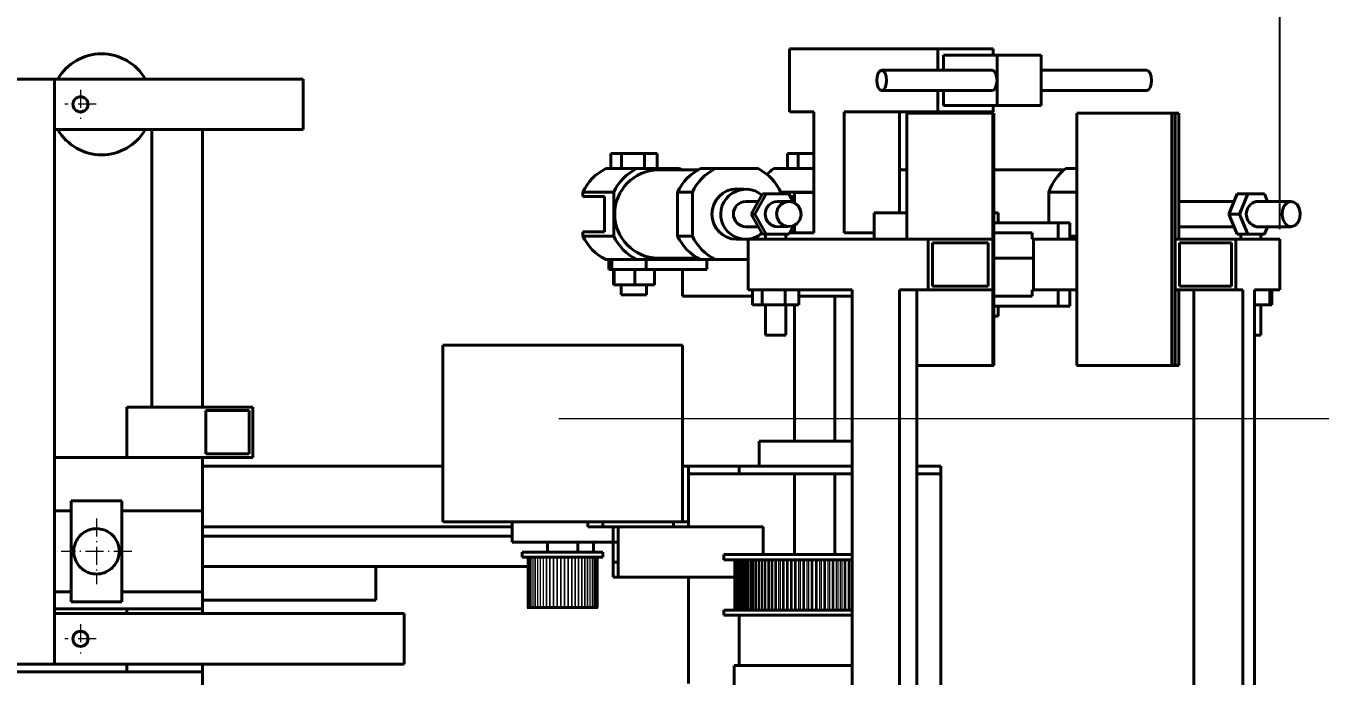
# Model space of a CAD drawing. Header units: millimetres. Extents: x -535 to 3636, y 24 to 870.
# Drawn here: x 1344.5 to 1472.9, y 653.7 to 718.1 of the extents above; entities that cross this region are included whole.
import ezdxf

# ---------------------------------------------------------------- set-up
doc = ezdxf.new("R2010")
doc.units = ezdxf.units.MM
doc.header["$PDMODE"] = 1
doc.header["$PDSIZE"] = -1
doc.linetypes.add('ACAD_ISO10W100', pattern=[18, 12, -3, 0, -3])
doc.styles.get("Standard").update_dxf_attribs({"font": 'times_0.ttf'})
doc.dimstyles.new('ISO-25', dxfattribs={"dimtxt": 2.5, "dimasz": 2.5, "dimexe": 1.25, "dimexo": 0.625, "dimtad": 1, "dimtxsty": 'Standard', "dimcen": 2.5, "dimadec": 0, "dimazin": 0, "dimtfac": 1, "dimtmove": 0, "dimatfit": 3, "dimfxl": 1, "dimarcsym": 0})

# ---------------------------------------------------------------- blocks, each defined once
blk = doc.blocks.new('*D6')
at = {"color": 0, "lineweight": -2}
for p, q in [((1179.95, 697.98), (1179.95, 739.94)), ((1468.89, 697.98), (1468.89, 739.94)), ((1465.59, 738.94), (1183.25, 738.94))]:
    blk.add_line(p, q, dxfattribs=at)
at = {"color": 0, "lineweight": 15}
for points in [[(1183.25, 739.49), (1183.25, 738.39), (1179.95, 738.94)], [(1465.59, 739.49), (1465.59, 738.39), (1468.89, 738.94)]]:
    blk.add_solid(points, dxfattribs=at)
at = {"layer": 'Defpoints', "color": 0, "lineweight": 15}
for p in [(1179.95, 738.94), (1179.95, 696.98), (1468.89, 696.98)]:
    blk.add_point(p, dxfattribs=at)
at = {"color": 0, "lineweight": 15, "insert": (1324.42, 742.25), "char_height": 3.5, "attachment_point": 5}
blk.add_mtext('600', dxfattribs=at)

msp = doc.modelspace()

# ---------------------------------------------------------------- linework, layer by layer
at = {"color": 7, "linetype": 'Continuous', "lineweight": 40}
for p, q in [((1420.2529, 709.6053), (1420.2529, 715.8553)), ((1434.9794, 715.8553), (1420.2529, 715.8553)), ((1434.9794, 713.7303), (1434.9794, 715.8553)), ((1434.9794, 715.8553), (1440.4539, 715.8553)), ((1435.5269, 713.7303), (1435.5269, 715.2303)), ((1435.5269, 715.2303), (1440.8337, 715.2303)), ((1440.4539, 715.8553), (1440.4539, 715.2303)), ((1440.8337, 715.2303), (1440.8337, 712.7303)), ((1445.2134, 715.2303), (1440.8337, 715.2303)), ((1445.2134, 712.7303), (1445.2134, 715.2303)), ((1440.3513, 713.7303), (1429.4022, 713.7303)), ((1455.68, 713.7303), (1445.2134, 713.7303)), ((1339.8988, 712.8553), (1347.3988, 712.8553)), ((1347.3988, 654.8883), (1347.3988, 712.8553)), ((1372.0499, 712.8553), (1347.3988, 712.8553)), ((1372.0499, 712.8553), (1372.0499, 707.8553)), ((1440.8337, 712.7303), (1440.8337, 710.2303)), ((1445.2134, 710.2303), (1445.2134, 712.7303)), ((1429.4022, 711.7303), (1440.3513, 711.7303)), ((1434.9794, 709.6053), (1434.9794, 711.7303)), ((1435.5269, 710.2303), (1435.5269, 711.7303)), ((1445.2134, 711.7303), (1455.68, 711.7303)), ((1435.5269, 710.2303), (1440.8337, 710.2303)), ((1440.4539, 710.2303), (1440.4539, 709.6053)), ((1440.8337, 710.2303), (1445.2134, 710.2303)), ((1422.6652, 709.6053), (1420.2529, 709.6053)), ((1422.6652, 709.6053), (1422.6652, 697.6053)), ((1425.6804, 709.6053), (1425.6804, 697.6053)), ((1434.9794, 709.6053), (1425.6804, 709.6053)), ((1431.155, 709.6053), (1431.155, 699.6053)), ((1431.8788, 709.4803), (1431.8788, 696.9803)), ((1431.8788, 709.4803), (1440.4121, 709.4803)), ((1440.4539, 709.6053), (1434.9794, 709.6053)), ((1440.4121, 709.4803), (1440.4121, 684.4803)), ((1440.4121, 709.4803), (1440.5324, 709.4803)), ((1440.5324, 709.4803), (1440.5324, 684.4803)), ((1448.759, 709.4803), (1448.759, 684.4803)), ((1448.759, 709.4803), (1458.1574, 709.4803)), ((1458.1574, 709.4803), (1458.1574, 684.4803)), ((1458.498, 709.4803), (1458.1574, 709.4803)), ((1458.498, 709.4803), (1458.498, 684.4803)), ((1458.8471, 709.4803), (1458.498, 709.4803)), ((1458.8471, 696.9803), (1458.8471, 709.4803)), ((1372.0499, 707.8553), (1347.3988, 707.8553)), ((1357.0499, 680.3553), (1357.0499, 707.8553)), ((1362.0499, 680.3553), (1362.0499, 707.8553)), ((1402.5283, 705.4803), (1402.5283, 703.9803)), ((1402.5283, 705.4803), (1403.5905, 705.4803)), ((1403.5905, 705.4803), (1403.5905, 703.9803)), ((1403.5905, 705.4803), (1405.8975, 705.4803)), ((1405.8975, 705.4803), (1405.8975, 703.9803)), ((1405.8975, 705.4803), (1407.1423, 705.4803)), ((1407.1423, 705.4803), (1407.1423, 703.9803)), ((1420.0468, 705.4803), (1420.0468, 703.9803)), ((1420.0468, 705.4803), (1421.1091, 705.4803)), ((1421.1091, 705.4803), (1421.1091, 703.9803)), ((1421.1091, 705.4803), (1422.6652, 705.4803)), ((1402.5283, 703.9803), (1402.0337, 703.9803)), ((1402.5283, 703.9803), (1402.61, 703.9803)), ((1405.0875, 703.9803), (1402.61, 703.9803)), ((1405.0875, 703.9803), (1409.3334, 703.9803)), ((1411.1863, 703.8553), (1407.2104, 703.8553)), ((1409.5683, 703.8553), (1409.3334, 703.9803)), ((1412.8916, 703.9803), (1411.4213, 703.9803)), ((1412.8916, 703.9803), (1417.1375, 703.9803)), ((1420.9989, 703.9803), (1418.6994, 703.9803)), ((1420.9989, 703.9803), (1421.1091, 703.9803)), ((1421.1091, 703.9803), (1421.2104, 703.9803)), ((1422.6652, 703.9803), (1421.2104, 703.9803)), ((1431.155, 703.9803), (1431.2402, 703.9803)), ((1431.8788, 703.8553), (1431.155, 703.8553)), ((1431.413, 703.8553), (1431.2402, 703.9803)), ((1447.4775, 703.8553), (1440.5324, 703.8553)), ((1448.759, 703.9803), (1447.6503, 703.9803)), ((1415.7663, 701.9371), (1415.0146, 701.9803)), ((1402.8271, 701.6598), (1399.7733, 701.6598)), ((1399.7733, 701.6598), (1399.7733, 701.2303)), ((1401.9222, 701.2303), (1399.7733, 701.2303)), ((1401.9222, 697.7303), (1401.9222, 701.2303)), ((1402.8271, 701.6598), (1402.8271, 697.3009)), ((1410.6312, 701.6598), (1409.1609, 701.6598)), ((1409.1609, 701.6598), (1409.1609, 697.3009)), ((1410.6312, 701.6598), (1410.6312, 697.3009)), ((1417.1763, 700.7303), (1415.9194, 700.7303)), ((1417.5981, 701.4803), (1416.4733, 699.4803)), ((1417.9374, 701.4803), (1416.8126, 699.4803)), ((1417.9374, 701.4803), (1417.5981, 701.4803)), ((1420.1869, 701.4803), (1417.9374, 701.4803)), ((1420.2911, 700.7263), (1419.0622, 700.7303)), ((1422.6652, 701.6598), (1419.3979, 701.6598)), ((1419.3979, 701.6598), (1419.3979, 701.4803)), ((1420.6632, 700.6335), (1420.1869, 701.4803)), ((1420.7609, 701.2303), (1420.3275, 701.2303)), ((1420.7609, 701.6053), (1420.7609, 700.5861)), ((1420.7609, 701.6053), (1421.0091, 701.6053)), ((1421.0091, 701.6053), (1422.6652, 701.6053)), ((1448.759, 701.6598), (1445.9877, 701.6598)), ((1445.9877, 701.6598), (1445.9877, 698.6053)), ((1464.3343, 700.7303), (1458.8471, 700.7303)), ((1463.8172, 699.4803), (1464.6445, 701.4803)), ((1464.6445, 701.4803), (1465.691, 701.4803)), ((1464.8636, 699.4803), (1465.691, 701.4803)), ((1465.691, 701.4803), (1467.3456, 701.4803)), ((1470.0063, 700.7303), (1466.5183, 700.7303)), ((1467.3456, 701.4803), (1467.6558, 700.7303)), ((1416.8126, 699.4803), (1416.4733, 699.4803)), ((1416.4733, 699.4803), (1417.5981, 697.4803)), ((1416.8126, 699.4803), (1417.9374, 697.4803)), ((1428.6618, 699.6053), (1428.6618, 696.9803)), ((1428.6618, 699.6053), (1431.8788, 699.6053)), ((1440.5324, 699.6053), (1440.9508, 699.6053)), ((1440.9508, 698.6053), (1440.9508, 699.6053)), ((1464.6445, 697.4803), (1463.8172, 699.4803)), ((1463.8172, 699.4803), (1464.8636, 699.4803)), ((1465.691, 697.4803), (1464.8636, 699.4803)), ((1415.9194, 698.2303), (1417.1763, 698.2303)), ((1419.0622, 698.2303), (1420.0953, 698.2344)), ((1420.1869, 697.4803), (1420.6632, 698.3272)), ((1420.7609, 698.3745), (1420.7609, 697.6053)), ((1446.8933, 698.6053), (1440.5324, 698.6053)), ((1446.8933, 698.6053), (1446.8933, 696.9803)), ((1448.0443, 698.6053), (1446.8933, 698.6053)), ((1448.0443, 698.6053), (1448.0443, 696.9803)), ((1458.8471, 698.2303), (1464.3343, 698.2303)), ((1466.5183, 698.2303), (1470.0063, 698.2303)), ((1467.6558, 698.2303), (1467.3456, 697.4803)), ((1399.7733, 697.7303), (1399.7733, 697.3009)), ((1399.7733, 697.7303), (1401.9222, 697.7303)), ((1402.8271, 697.3009), (1399.7733, 697.3009)), ((1410.6312, 697.3009), (1409.1609, 697.3009)), ((1415.0146, 696.9803), (1415.9194, 696.9803)), ((1416.1553, 691.9803), (1416.1553, 696.9803)), ((1433.9986, 696.9803), (1416.1553, 696.9803)), ((1417.9374, 697.4803), (1417.5981, 697.4803)), ((1417.8925, 697.4803), (1417.8925, 696.9803)), ((1417.9374, 697.4803), (1418.4179, 697.4803)), ((1419.7065, 697.4803), (1418.4179, 697.4803)), ((1419.7065, 697.4803), (1420.1869, 697.4803)), ((1419.8925, 696.9803), (1419.8925, 697.4803)), ((1422.6652, 697.6053), (1420.2572, 697.6053)), ((1420.3275, 697.7303), (1420.7609, 697.7303)), ((1428.6618, 697.6053), (1425.6804, 697.6053)), ((1433.9986, 691.9803), (1433.9986, 696.9803)), ((1440.4121, 696.9803), (1433.9986, 696.9803)), ((1440.4121, 696.9803), (1440.4121, 691.9803)), ((1444.3064, 697.6053), (1440.5324, 697.6053)), ((1444.3064, 696.9803), (1444.3064, 697.6053)), ((1446.8933, 696.9803), (1444.3064, 696.9803)), ((1444.4604, 696.9803), (1444.4604, 691.9803)), ((1448.759, 696.9803), (1446.8933, 696.9803)), ((1448.759, 697.3009), (1448.0443, 697.3009)), ((1458.498, 696.9803), (1458.498, 691.9803)), ((1458.498, 696.9803), (1464.5147, 696.9803)), ((1464.5147, 691.9803), (1464.5147, 696.9803)), ((1464.5147, 696.9803), (1468.8883, 696.9803)), ((1464.6445, 697.4803), (1465.691, 697.4803)), ((1464.9951, 697.4803), (1464.9951, 696.9803)), ((1466.0444, 697.4803), (1465.691, 697.4803)), ((1466.9922, 697.4803), (1466.0444, 697.4803)), ((1467.3456, 697.4803), (1466.9922, 697.4803)), ((1466.9951, 696.9803), (1466.9951, 697.4803)), ((1468.8883, 691.9803), (1468.8883, 696.9803)), ((1439.9632, 696.6303), (1434.4475, 696.6303)), ((1434.4475, 696.6303), (1434.4475, 692.3303)), ((1439.9632, 692.3303), (1439.9632, 696.6303)), ((1458.9192, 696.6303), (1464.0935, 696.6303)), ((1458.9192, 692.3303), (1458.9192, 696.6303)), ((1464.0935, 696.6303), (1464.0935, 692.3303)), ((1402.3352, 694.9803), (1402.0337, 694.9803)), ((1402.3352, 694.9803), (1402.3352, 693.9803)), ((1402.3352, 694.9803), (1402.6454, 694.9803)), ((1402.6454, 694.9803), (1402.6454, 693.9803)), ((1402.6454, 694.9803), (1402.9893, 694.9803)), ((1405.0875, 694.9803), (1402.9893, 694.9803)), ((1405.0875, 694.9803), (1409.3334, 694.9803)), ((1406.0414, 694.9803), (1406.0414, 693.9803)), ((1407.2104, 695.1053), (1411.1863, 695.1053)), ((1409.3334, 694.9803), (1409.5683, 695.1053)), ((1411.4213, 694.9803), (1409.3334, 694.9803)), ((1409.6511, 695.1053), (1409.6511, 694.9803)), ((1412.8916, 694.9803), (1411.4213, 694.9803)), ((1412.0634, 693.9803), (1412.0634, 694.9803)), ((1412.8916, 694.9803), (1416.1553, 694.9803)), ((1440.5324, 695.1053), (1444.4604, 695.1053)), ((1402.6454, 693.9803), (1402.3352, 693.9803)), ((1406.0414, 693.9803), (1402.6454, 693.9803)), ((1402.7967, 693.9803), (1402.7967, 692.4803)), ((1402.8762, 693.9803), (1402.8762, 692.4803)), ((1404.9147, 693.9803), (1404.9147, 692.4803)), ((1412.0634, 693.9803), (1406.0414, 693.9803)), ((1406.8738, 693.9803), (1406.8738, 692.4803)), ((1409.6511, 693.9803), (1409.6511, 691.3553)), ((1402.8762, 692.4803), (1402.7967, 692.4803)), ((1404.9147, 692.4803), (1402.8762, 692.4803)), ((1403.5853, 692.4803), (1403.5853, 691.4803)), ((1406.8738, 692.4803), (1404.9147, 692.4803)), ((1406.0853, 691.4803), (1406.0853, 692.4803)), ((1426.4856, 691.9803), (1416.1553, 691.9803)), ((1416.5953, 690.4803), (1416.5953, 691.9803)), ((1417.5391, 690.4803), (1417.5391, 691.9803)), ((1419.8364, 690.4803), (1419.8364, 691.9803)), ((1421.1898, 690.4803), (1421.1898, 691.9803)), ((1426.4856, 621.9803), (1426.4856, 691.9803)), ((1431.1812, 621.9803), (1431.1812, 691.9803)), ((1433.9986, 691.9803), (1431.1812, 691.9803)), ((1432.8992, 621.9803), (1432.8992, 691.9803)), ((1440.4121, 691.9803), (1433.9986, 691.9803)), ((1434.4475, 692.3303), (1439.9632, 692.3303)), ((1444.3064, 691.3553), (1444.3064, 691.9803)), ((1446.8933, 691.9803), (1444.3064, 691.9803)), ((1448.759, 691.9803), (1446.8933, 691.9803)), ((1446.8933, 690.3553), (1446.8933, 691.9803)), ((1448.0443, 690.3553), (1448.0443, 691.9803)), ((1458.498, 691.9803), (1464.5147, 691.9803)), ((1458.8471, 684.4803), (1458.8471, 691.9803)), ((1464.0935, 692.3303), (1458.9192, 692.3303)), ((1460.3395, 691.9803), (1460.3395, 621.9803)), ((1464.5147, 691.9803), (1465.2053, 691.9803)), ((1465.2053, 691.9803), (1465.2053, 621.9803)), ((1466.3562, 691.9803), (1468.8883, 691.9803)), ((1466.3562, 691.9803), (1466.3562, 621.9803)), ((1467.8934, 690.4803), (1467.8934, 691.9803)), ((1468.0832, 690.4803), (1468.0832, 691.9803)), ((1406.0853, 691.4803), (1403.5853, 691.4803)), ((1416.5953, 691.3553), (1409.6511, 691.3553)), ((1417.5391, 690.4803), (1416.5953, 690.4803)), ((1419.8364, 690.4803), (1417.5391, 690.4803)), ((1417.8925, 690.4803), (1417.8925, 687.4803)), ((1421.1898, 690.4803), (1419.8364, 690.4803)), ((1419.8925, 687.4803), (1419.8925, 690.4803)), ((1420.7609, 690.4803), (1420.7609, 676.9803)), ((1426.4856, 691.3553), (1421.1898, 691.3553)), ((1424.7609, 676.9803), (1424.7609, 691.3553)), ((1440.5324, 691.3553), (1444.3064, 691.3553)), ((1467.8934, 690.4803), (1466.3562, 690.4803)), ((1466.9951, 687.4803), (1466.9951, 690.4803)), ((1468.0832, 690.4803), (1467.8934, 690.4803)), ((1446.8933, 690.3553), (1440.5324, 690.3553)), ((1440.5324, 689.3553), (1440.9508, 689.3553)), ((1440.9508, 689.3553), (1440.9508, 690.3553)), ((1448.0443, 690.3553), (1446.8933, 690.3553)), ((1419.8925, 687.4803), (1417.8925, 687.4803)), ((1466.9951, 687.4803), (1466.3562, 687.4803)), ((1385.8709, 686.4803), (1385.8709, 668.9803)), ((1409.6509, 686.4803), (1385.8709, 686.4803)), ((1409.6509, 668.9803), (1409.6509, 686.4803)), ((1432.8992, 684.4803), (1440.4121, 684.4803)), ((1440.4121, 684.4803), (1440.5324, 684.4803)), ((1448.759, 684.4803), (1458.1574, 684.4803)), ((1458.498, 684.4803), (1458.1574, 684.4803)), ((1458.8471, 684.4803), (1458.498, 684.4803)), ((1354.5499, 680.3553), (1367.0499, 680.3553)), ((1354.5499, 675.3553), (1354.5499, 680.3553)), ((1367.0499, 680.3553), (1367.0499, 675.3553)), ((1362.3999, 680.0053), (1366.6999, 680.0053)), ((1362.3999, 675.7053), (1362.3999, 680.0053)), ((1366.6999, 680.0053), (1366.6999, 675.7053)), ((1417.2609, 676.9803), (1417.2609, 674.4803)), ((1426.4856, 676.9803), (1417.2609, 676.9803)), ((1362.0499, 675.3553), (1347.3988, 675.3553)), ((1362.0499, 675.3553), (1362.0499, 670.0542)), ((1367.0499, 675.3553), (1362.0499, 675.3553)), ((1366.6999, 675.7053), (1362.3999, 675.7053)), ((1362.0499, 674.4803), (1385.8709, 674.4803)), ((1409.6509, 674.4924), (1410.2609, 674.4924)), ((1410.2609, 674.4803), (1410.2609, 674.4924)), ((1410.2609, 673.7303), (1410.2609, 674.4803)), ((1410.2609, 674.4803), (1415.2609, 674.4803)), ((1415.2609, 673.7303), (1410.2609, 673.7303)), ((1410.2609, 668.9803), (1410.2609, 673.7303)), ((1415.2609, 674.4803), (1415.2609, 673.7303)), ((1415.2609, 674.4803), (1426.4856, 674.4803)), ((1415.2609, 673.7303), (1426.4856, 673.7303)), ((1420.7609, 673.7303), (1420.7609, 665.7303)), ((1424.7609, 665.7303), (1424.7609, 673.7303)), ((1432.8992, 674.4803), (1435.2609, 674.4803)), ((1435.2609, 673.7303), (1432.8992, 673.7303)), ((1435.2609, 674.4803), (1435.2609, 673.7303)), ((1435.2609, 673.7303), (1435.2609, 645.7303)), ((1349.0499, 670.0542), (1347.3988, 670.0542)), ((1354.0499, 671.0542), (1349.0499, 671.0542)), ((1349.0499, 671.0542), (1349.0499, 661.0542)), ((1354.0499, 671.0542), (1354.0499, 661.0542)), ((1362.0499, 670.0542), (1354.0499, 670.0542)), ((1362.0499, 670.0542), (1362.0499, 662.0542)), ((1400.3848, 668.9803), (1385.8709, 668.9803)), ((1392.7609, 668.9803), (1392.7609, 666.9803)), ((1400.2609, 668.4803), (1400.2609, 668.9803)), ((1400.3848, 668.9803), (1401.7609, 668.9803)), ((1401.7609, 668.9803), (1401.7609, 668.4803)), ((1401.7609, 668.9803), (1408.7609, 668.9803)), ((1408.7609, 668.4803), (1408.7609, 668.9803)), ((1408.7609, 668.9803), (1410.2609, 668.9803)), ((1410.2609, 668.9803), (1410.2609, 668.4803)), ((1362.0499, 668.4803), (1392.7609, 668.4803)), ((1392.7609, 667.5542), (1362.0499, 667.5542)), ((1401.7609, 668.4803), (1400.2609, 668.4803)), ((1401.7609, 668.4803), (1408.7609, 668.4803)), ((1402.7609, 666.9803), (1402.7609, 668.4803)), ((1403.2609, 668.4803), (1403.2609, 666.9803)), ((1410.2609, 668.4803), (1408.7609, 668.4803)), ((1417.6422, 668.4803), (1410.2609, 668.4803)), ((1417.6422, 665.7303), (1417.6422, 668.4803)), ((1402.7609, 666.9803), (1392.7609, 666.9803)), ((1396.2609, 666.9803), (1396.2609, 665.9803)), ((1399.2609, 665.9803), (1399.2609, 666.9803)), ((1400.8169, 665.9803), (1400.8169, 666.9803)), ((1402.7609, 664.9803), (1402.7609, 666.9803)), ((1403.2609, 666.9803), (1402.7609, 666.9803)), ((1403.2609, 664.9803), (1403.2609, 666.9803)), ((1393.7609, 665.9803), (1393.7609, 665.4803)), ((1393.7609, 665.9803), (1401.7609, 665.9803)), ((1393.7609, 665.4803), (1401.7609, 665.4803)), ((1401.7609, 665.4803), (1401.7609, 665.9803)), ((1402.7609, 663.4803), (1402.7609, 664.9803)), ((1402.7609, 664.9803), (1403.2609, 664.9803)), ((1403.2609, 664.9803), (1403.2609, 663.4803)), ((1413.7609, 665.7303), (1413.7609, 665.2303)), ((1413.7609, 665.7303), (1426.4856, 665.7303)), ((1413.7609, 665.2303), (1426.4759, 665.2303)), ((1426.4759, 660.2303), (1426.4759, 665.2303)), ((1362.0499, 664.5542), (1394.2641, 664.5542)), ((1379.2407, 661.2303), (1379.2407, 664.5542)), ((1403.2609, 663.4803), (1402.7609, 663.4803)), ((1414.7615, 663.4803), (1403.2609, 663.4803)), ((1410.2609, 663.4803), (1410.2609, 652.9562)), ((1347.3988, 662.0542), (1349.0499, 662.0542)), ((1349.0499, 661.0542), (1354.0499, 661.0542)), ((1354.0499, 662.0542), (1362.0499, 662.0542)), ((1362.0499, 662.0542), (1362.0499, 660.3553)), ((1379.2407, 661.2303), (1362.0499, 661.2303)), ((1362.0499, 660.3553), (1347.3988, 660.3553)), ((1382.0499, 659.8883), (1347.3988, 659.8883)), ((1354.5499, 659.8883), (1354.5499, 660.3553)), ((1362.0499, 659.8883), (1362.0499, 660.3553)), ((1382.0499, 659.8883), (1382.0499, 654.8883)), ((1394.2641, 660.4803), (1394.2676, 660.4803)), ((1394.2676, 660.4803), (1394.299, 660.4803)), ((1394.299, 660.4803), (1394.3094, 660.4803)), ((1394.3094, 660.4803), (1394.3718, 660.4803)), ((1394.3718, 660.4803), (1394.389, 660.4803)), ((1394.389, 660.4803), (1394.4816, 660.4803)), ((1394.4816, 660.4803), (1394.5055, 660.4803)), ((1394.5055, 660.4803), (1394.6275, 660.4803)), ((1394.6275, 660.4803), (1394.6577, 660.4803)), ((1394.6577, 660.4803), (1394.8076, 660.4803)), ((1394.8076, 660.4803), (1394.8438, 660.4803)), ((1394.8438, 660.4803), (1395.0201, 660.4803)), ((1395.0201, 660.4803), (1395.062, 660.4803)), ((1395.062, 660.4803), (1395.2627, 660.4803)), ((1395.2627, 660.4803), (1395.3097, 660.4803)), ((1395.3097, 660.4803), (1395.5326, 660.4803)), ((1395.5326, 660.4803), (1395.5843, 660.4803)), ((1395.5843, 660.4803), (1395.8269, 660.4803)), ((1395.8269, 660.4803), (1395.8827, 660.4803)), ((1395.8827, 660.4803), (1396.1424, 660.4803)), ((1396.1424, 660.4803), (1396.2017, 660.4803)), ((1396.2017, 660.4803), (1396.4757, 660.4803)), ((1396.4757, 660.4803), (1396.5378, 660.4803)), ((1396.5378, 660.4803), (1396.823, 660.4803)), ((1396.823, 660.4803), (1396.8872, 660.4803)), ((1396.8872, 660.4803), (1397.1806, 660.4803)), ((1397.1806, 660.4803), (1397.2463, 660.4803)), ((1397.2463, 660.4803), (1397.5446, 660.4803)), ((1397.5446, 660.4803), (1397.611, 660.4803)), ((1397.611, 660.4803), (1397.9109, 660.4803)), ((1397.9109, 660.4803), (1397.9773, 660.4803)), ((1397.9773, 660.4803), (1398.2756, 660.4803)), ((1398.2756, 660.4803), (1398.3413, 660.4803)), ((1398.3413, 660.4803), (1398.6347, 660.4803)), ((1398.6347, 660.4803), (1398.6989, 660.4803)), ((1398.6989, 660.4803), (1398.9841, 660.4803)), ((1398.9841, 660.4803), (1399.0462, 660.4803)), ((1399.0462, 660.4803), (1399.3202, 660.4803)), ((1399.3202, 660.4803), (1399.3795, 660.4803)), ((1399.3795, 660.4803), (1399.6392, 660.4803)), ((1399.6392, 660.4803), (1399.695, 660.4803)), ((1399.695, 660.4803), (1399.9376, 660.4803)), ((1399.9376, 660.4803), (1399.9893, 660.4803)), ((1399.9893, 660.4803), (1400.2122, 660.4803)), ((1400.2122, 660.4803), (1400.2592, 660.4803)), ((1400.2592, 660.4803), (1400.4599, 660.4803)), ((1400.4599, 660.4803), (1400.5018, 660.4803)), ((1400.5018, 660.4803), (1400.678, 660.4803)), ((1400.678, 660.4803), (1400.7143, 660.4803)), ((1400.7143, 660.4803), (1400.8642, 660.4803)), ((1400.8642, 660.4803), (1400.8944, 660.4803)), ((1400.8944, 660.4803), (1401.0164, 660.4803)), ((1401.0164, 660.4803), (1401.0402, 660.4803)), ((1401.0402, 660.4803), (1401.1329, 660.4803)), ((1401.1329, 660.4803), (1401.1501, 660.4803)), ((1401.1501, 660.4803), (1401.2125, 660.4803)), ((1401.2125, 660.4803), (1401.2229, 660.4803)), ((1401.2229, 660.4803), (1401.2543, 660.4803)), ((1401.2543, 660.4803), (1401.2577, 660.4803)), ((1413.7609, 660.2303), (1413.7609, 659.7303)), ((1413.7609, 660.2303), (1426.4759, 660.2303)), ((1413.7609, 659.7303), (1426.4856, 659.7303)), ((1415.2609, 659.7303), (1415.2609, 654.7303)), ((1339.8988, 654.8883), (1347.3988, 654.8883)), ((1382.0499, 654.8883), (1347.3988, 654.8883)), ((1354.5499, 654.1053), (1354.5499, 654.8883)), ((1362.0499, 654.1053), (1362.0499, 654.8883)), ((1414.7609, 654.7303), (1414.7609, 649.2303)), ((1414.7609, 654.7303), (1422.4313, 654.7303)), ((1422.4313, 654.7303), (1426.4856, 654.7303)), ((1362.0499, 654.1053), (1277.0499, 654.1053)), ((1362.0499, 639.1053), (1362.0499, 654.1053))]:
    msp.add_line(p, q, dxfattribs=at)
at = {"color": 5, "linetype": 'ACAD_ISO10W100', "lineweight": 15, "ltscale": 0.15}
for p, q in [((1349.9654, 711.8038), (1349.9654, 708.9044)), ((1351.5235, 710.3553), (1348.4073, 710.3553)), ((1351.5499, 669.316), (1351.5499, 662.7925)), ((1355.0557, 666.0542), (1348.0442, 666.0542)), ((1349.9654, 658.838), (1349.9654, 655.9387)), ((1351.5235, 657.3883), (1348.4073, 657.3883))]:
    msp.add_line(p, q, dxfattribs=at)
at = {"color": 6, "lineweight": 15}
msp.add_line((1397.3915, 679.2068), (1563.4256, 679.2068), dxfattribs=at)
at = {"color": 7, "linetype": 'Continuous', "lineweight": 15}
for p, q in [((1394.2641, 665.4803), (1394.2641, 660.4803)), ((1394.2676, 660.4803), (1394.2676, 665.4803)), ((1394.299, 665.4803), (1394.299, 660.4803)), ((1394.3094, 660.4803), (1394.3094, 665.4803)), ((1394.3718, 665.4803), (1394.3718, 660.4803)), ((1394.389, 660.4803), (1394.389, 665.4803)), ((1394.4816, 665.4803), (1394.4816, 660.4803)), ((1394.5055, 660.4803), (1394.5055, 665.4803)), ((1394.6275, 665.4803), (1394.6275, 660.4803)), ((1394.6577, 660.4803), (1394.6577, 665.4803)), ((1394.8076, 665.4803), (1394.8076, 660.4803)), ((1394.8438, 660.4803), (1394.8438, 665.4803)), ((1395.0201, 665.4803), (1395.0201, 660.4803)), ((1395.062, 660.4803), (1395.062, 665.4803)), ((1395.2627, 665.4803), (1395.2627, 660.4803)), ((1395.3097, 660.4803), (1395.3097, 665.4803)), ((1395.5326, 665.4803), (1395.5326, 660.4803)), ((1395.5843, 660.4803), (1395.5843, 665.4803)), ((1395.8269, 665.4803), (1395.8269, 660.4803)), ((1395.8827, 660.4803), (1395.8827, 665.4803)), ((1396.1424, 665.4803), (1396.1424, 660.4803)), ((1396.2017, 660.4803), (1396.2017, 665.4803)), ((1396.4757, 665.4803), (1396.4757, 660.4803)), ((1396.5378, 660.4803), (1396.5378, 665.4803)), ((1396.823, 665.4803), (1396.823, 660.4803)), ((1396.8872, 660.4803), (1396.8872, 665.4803)), ((1397.1806, 665.4803), (1397.1806, 660.4803)), ((1397.2463, 660.4803), (1397.2463, 665.4803)), ((1397.5446, 665.4803), (1397.5446, 660.4803)), ((1397.611, 660.4803), (1397.611, 665.4803)), ((1397.9109, 665.4803), (1397.9109, 660.4803)), ((1397.9773, 660.4803), (1397.9773, 665.4803)), ((1398.2756, 665.4803), (1398.2756, 660.4803)), ((1398.3413, 660.4803), (1398.3413, 665.4803)), ((1398.6347, 665.4803), (1398.6347, 660.4803)), ((1398.6989, 660.4803), (1398.6989, 665.4803)), ((1398.9841, 665.4803), (1398.9841, 660.4803)), ((1399.0462, 660.4803), (1399.0462, 665.4803)), ((1399.3202, 665.4803), (1399.3202, 660.4803)), ((1399.3795, 660.4803), (1399.3795, 665.4803)), ((1399.6392, 665.4803), (1399.6392, 660.4803)), ((1399.695, 660.4803), (1399.695, 665.4803)), ((1399.9376, 665.4803), (1399.9376, 660.4803)), ((1399.9893, 660.4803), (1399.9893, 665.4803)), ((1400.2122, 665.4803), (1400.2122, 660.4803)), ((1400.2592, 660.4803), (1400.2592, 665.4803)), ((1400.4599, 665.4803), (1400.4599, 660.4803)), ((1400.5018, 660.4803), (1400.5018, 665.4803)), ((1400.678, 665.4803), (1400.678, 660.4803)), ((1400.7143, 660.4803), (1400.7143, 665.4803)), ((1400.8642, 665.4803), (1400.8642, 660.4803)), ((1400.8944, 660.4803), (1400.8944, 665.4803)), ((1401.0164, 665.4803), (1401.0164, 660.4803)), ((1401.0402, 660.4803), (1401.0402, 665.4803)), ((1401.1329, 665.4803), (1401.1329, 660.4803)), ((1401.1501, 660.4803), (1401.1501, 665.4803)), ((1401.2125, 665.4803), (1401.2125, 660.4803)), ((1401.2229, 660.4803), (1401.2229, 665.4803)), ((1401.2543, 665.4803), (1401.2543, 660.4803)), ((1401.2577, 660.4803), (1401.2577, 665.4803)), ((1414.7615, 660.2303), (1414.7615, 665.2303)), ((1414.7638, 665.2303), (1414.7638, 660.2303)), ((1414.7773, 660.2303), (1414.7773, 665.2303)), ((1414.7858, 665.2303), (1414.7858, 660.2303)), ((1414.8151, 660.2303), (1414.8151, 665.2303)), ((1414.8298, 665.2303), (1414.8298, 660.2303)), ((1414.8746, 660.2303), (1414.8746, 665.2303)), ((1414.8954, 665.2303), (1414.8954, 660.2303)), ((1414.9557, 660.2303), (1414.9557, 665.2303)), ((1414.9827, 665.2303), (1414.9827, 660.2303)), ((1415.0583, 660.2303), (1415.0583, 665.2303)), ((1415.0912, 665.2303), (1415.0912, 660.2303)), ((1415.1819, 660.2303), (1415.1819, 665.2303)), ((1415.2208, 665.2303), (1415.2208, 660.2303)), ((1415.3263, 660.2303), (1415.3263, 665.2303)), ((1415.371, 665.2303), (1415.371, 660.2303)), ((1415.4911, 660.2303), (1415.4911, 665.2303)), ((1415.5415, 665.2303), (1415.5415, 660.2303)), ((1415.6758, 660.2303), (1415.6758, 665.2303)), ((1415.7318, 665.2303), (1415.7318, 660.2303)), ((1415.8799, 660.2303), (1415.8799, 665.2303)), ((1415.9413, 665.2303), (1415.9413, 660.2303)), ((1416.1029, 660.2303), (1416.1029, 665.2303)), ((1416.1696, 665.2303), (1416.1696, 660.2303)), ((1416.3442, 660.2303), (1416.3442, 665.2303)), ((1416.4159, 665.2303), (1416.4159, 660.2303)), ((1416.603, 660.2303), (1416.603, 665.2303)), ((1416.6796, 665.2303), (1416.6796, 660.2303)), ((1416.8787, 660.2303), (1416.8787, 665.2303)), ((1416.9599, 665.2303), (1416.9599, 660.2303)), ((1417.1706, 660.2303), (1417.1706, 665.2303)), ((1417.2562, 665.2303), (1417.2562, 660.2303)), ((1417.4777, 660.2303), (1417.4777, 665.2303)), ((1417.5676, 665.2303), (1417.5676, 660.2303)), ((1417.7994, 660.2303), (1417.7994, 665.2303)), ((1417.8931, 665.2303), (1417.8931, 660.2303)), ((1418.1346, 660.2303), (1418.1346, 665.2303)), ((1418.2321, 665.2303), (1418.2321, 660.2303)), ((1418.4825, 660.2303), (1418.4825, 665.2303)), ((1418.5834, 665.2303), (1418.5834, 660.2303)), ((1418.8422, 660.2303), (1418.8422, 665.2303)), ((1418.9462, 665.2303), (1418.9462, 660.2303)), ((1419.2125, 660.2303), (1419.2125, 665.2303)), ((1419.3195, 665.2303), (1419.3195, 660.2303)), ((1419.5927, 660.2303), (1419.5927, 665.2303)), ((1419.7022, 665.2303), (1419.7022, 660.2303)), ((1419.9815, 660.2303), (1419.9815, 665.2303)), ((1420.0932, 665.2303), (1420.0932, 660.2303)), ((1420.3779, 660.2303), (1420.3779, 665.2303)), ((1420.4916, 665.2303), (1420.4916, 660.2303)), ((1420.7808, 660.2303), (1420.7808, 665.2303)), ((1420.8962, 665.2303), (1420.8962, 660.2303)), ((1421.1892, 660.2303), (1421.1892, 665.2303)), ((1421.3059, 665.2303), (1421.3059, 660.2303)), ((1421.6019, 660.2303), (1421.6019, 665.2303)), ((1421.7196, 665.2303), (1421.7196, 660.2303)), ((1422.0177, 660.2303), (1422.0177, 665.2303)), ((1422.1362, 665.2303), (1422.1362, 660.2303)), ((1422.4356, 660.2303), (1422.4356, 665.2303)), ((1422.5544, 665.2303), (1422.5544, 660.2303)), ((1422.8544, 660.2303), (1422.8544, 665.2303)), ((1422.9733, 665.2303), (1422.9733, 660.2303)), ((1423.2729, 660.2303), (1423.2729, 665.2303)), ((1423.3915, 665.2303), (1423.3915, 660.2303)), ((1423.6901, 660.2303), (1423.6901, 665.2303)), ((1423.808, 665.2303), (1423.808, 660.2303)), ((1424.1046, 660.2303), (1424.1046, 665.2303)), ((1424.2217, 665.2303), (1424.2217, 660.2303)), ((1424.5155, 660.2303), (1424.5155, 665.2303)), ((1424.6313, 665.2303), (1424.6313, 660.2303)), ((1424.9216, 660.2303), (1424.9216, 665.2303)), ((1425.0358, 665.2303), (1425.0358, 660.2303)), ((1425.3218, 660.2303), (1425.3218, 665.2303)), ((1425.4341, 665.2303), (1425.4341, 660.2303)), ((1425.7149, 660.2303), (1425.7149, 665.2303)), ((1425.8251, 665.2303), (1425.8251, 660.2303)), ((1426.1, 660.2303), (1426.1, 665.2303)), ((1426.2076, 665.2303), (1426.2076, 660.2303))]:
    msp.add_line(p, q, dxfattribs=at)
at = {"color": 7, "linetype": 'Continuous', "lineweight": 40, "flags": 128}
for points in [[(1428.9198, 712.7303), (1428.9565, 713.113), (1429.0611, 713.4374), (1429.2176, 713.6542), (1429.4022, 713.7303), (1429.5868, 713.6542), (1429.7433, 713.4374), (1429.8479, 713.113), (1429.8846, 712.7303), (1429.8479, 712.3477), (1429.7433, 712.0232), (1429.5868, 711.8065), (1429.4022, 711.7303), (1429.2176, 711.8065), (1429.0611, 712.0232), (1428.9565, 712.3477), (1428.9198, 712.7303)], [(1440.3513, 713.7303), (1440.5359, 713.6542), (1440.6924, 713.4374), (1440.797, 713.113), (1440.8337, 712.7303)], [(1455.68, 713.7303), (1455.8646, 713.6542), (1456.0211, 713.4374), (1456.1257, 713.113), (1456.1625, 712.7303), (1456.1257, 712.3477), (1456.0211, 712.0232), (1455.8646, 711.8065), (1455.68, 711.7303)], [(1440.8337, 712.7303), (1440.797, 712.3477), (1440.6924, 712.0232), (1440.5359, 711.8065), (1440.3513, 711.7303)], [(1421.3519, 699.8643), (1421.4069, 699.3798), (1421.277, 698.9107), (1420.9821, 698.5282), (1420.5672, 698.2908), (1420.0953, 698.2344), (1419.6383, 698.3677), (1419.2658, 698.6704), (1419.0345, 699.0964), (1418.9795, 699.5809), (1419.1094, 700.05), (1419.4043, 700.4324), (1419.8192, 700.6699), (1420.2911, 700.7263), (1420.7481, 700.593), (1421.1206, 700.2903), (1421.3519, 699.8643)], [(1469.4331, 698.52), (1469.2134, 698.8993), (1469.1144, 699.367), (1469.1512, 699.852), (1469.3183, 700.2805), (1469.59, 700.5871), (1469.9252, 700.7252), (1470.2726, 700.6738), (1470.5796, 700.4407), (1470.7993, 700.0614), (1470.8982, 699.5936), (1470.8614, 699.1086), (1470.6944, 698.6802), (1470.4226, 698.3736), (1470.0875, 698.2355), (1469.74, 698.2869), (1469.4331, 698.52)]]:
    msp.add_lwpolyline(points, dxfattribs=at)
at = {"color": 7, "linetype": 'Continuous', "lineweight": 40}
for centre in [(1349.9654, 710.3553), (1349.9654, 657.3883)]:
    msp.add_circle(centre, 0.75, dxfattribs=at)
at = {"lineweight": 15}
msp.add_circle((1351.5499, 666.0542), 2.2499, dxfattribs=at)
at = {"color": 7, "linetype": 'Continuous', "lineweight": 40}
for centre, radius, start, end in [((1352.0499, 710.3553), 5, 90, 150), ((1352.0499, 710.3553), 5, 30, 90), ((1352.0499, 710.3553), 5, 210, 330), ((1404.2444, 699.5657), 4.9373, 116.600836, 154.903681), ((1407.2981, 699.5658), 4.9371, 116.599947, 154.904569), ((1407.3014, 699.4803), 4.3759, 91.191121, 268.808879), ((1413.632, 699.5657), 4.9373, 116.600836, 154.903681), ((1415.1023, 699.5658), 4.9371, 116.600494, 154.9044), ((1414.9267, 699.5657), 4.9373, 25.096319, 63.399164), ((1420.7787, 700.9379), 3.685, 124.350095, 138.063379), ((1450.3461, 700.293), 4.5677, 126.16988, 162.588474), ((1415.0662, 699.4803), 2.5005, 91.183212, 268.816788), ((1415.9277, 699.4613), 2.481, 49.815481, 269.808136), ((1415.9458, 699.4803), 1.2503, 91.210644, 268.789356), ((1419.0886, 699.4803), 1.2503, 91.210644, 268.789356), ((1466.8363, 699.4803), 1.2841, 103.231051, 256.768949), ((1404.2444, 699.395), 4.9373, 205.096319, 243.399164), ((1407.2981, 699.3948), 4.9371, 205.095431, 243.400053), ((1413.632, 699.395), 4.9373, 205.096319, 243.399164), ((1415.1023, 699.3949), 4.9371, 205.0956, 243.399506), ((1415.9142, 699.3818), 2.4015, 270.124456, 312.240895)]:
    msp.add_arc(centre, radius, start, end, dxfattribs=at)
msp.add_open_spline([(1353.7999, 666.0542), (1353.7774, 665.8145), (1353.7325, 665.3355), (1353.3848, 664.6909), (1352.8574, 664.1704), (1352.1618, 663.8425), (1351.4046, 663.7696), (1350.7028, 663.9321), (1350.0898, 664.2925), (1349.5965, 664.8514), (1349.3078, 665.5685), (1349.2774, 666.3245), (1349.4768, 667.0178), (1349.8771, 667.6169), (1350.4696, 668.0783), (1351.2018, 668.3213), (1351.9494, 668.306), (1352.6207, 668.0731), (1353.1994, 667.6435), (1353.6303, 667.021), (1353.7895, 666.4432), (1353.7982, 666.119), (1353.7999, 666.0542)], degree=3, knots=[0, 0, 0, 0, 0.05017591, 0.10025266, 0.1529346, 0.20870696, 0.26144574, 0.30935491, 0.35838743, 0.41232659, 0.4678822, 0.51945861, 0.56797502, 0.6180307, 0.67221322, 0.72771479, 0.77841233, 0.82595382, 0.87659755, 0.93181615, 0.98637995, 1, 1, 1, 1], dxfattribs=at)

# ---------------------------------------------------------------- dimensions: what is measured, and where the dimension line sits
at = {"color": 1, "lineweight": 15}
dim = msp.add_linear_dim(base=(1179.9468, 738.9428), p1=(1468.8883, 696.9803), p2=(1179.9468, 696.9803), text='600', dimstyle='ISO-25', override={"dimtxt": 3.5, "dimasz": 3.302, "dimexe": 1, "dimexo": 1, "dimgap": 1.524, "dimtih": 1, "dimtoh": 1, "dimlfac": 5, "dimzin": 0, "dimadec": 2, "dimtzin": 0}, dxfattribs=at)
dim.commit()
dim.dimension.update_dxf_attribs({"geometry": '*D6', "text_midpoint": (1324.4175, 742.2471)})

doc.saveas('drawing.dxf')
